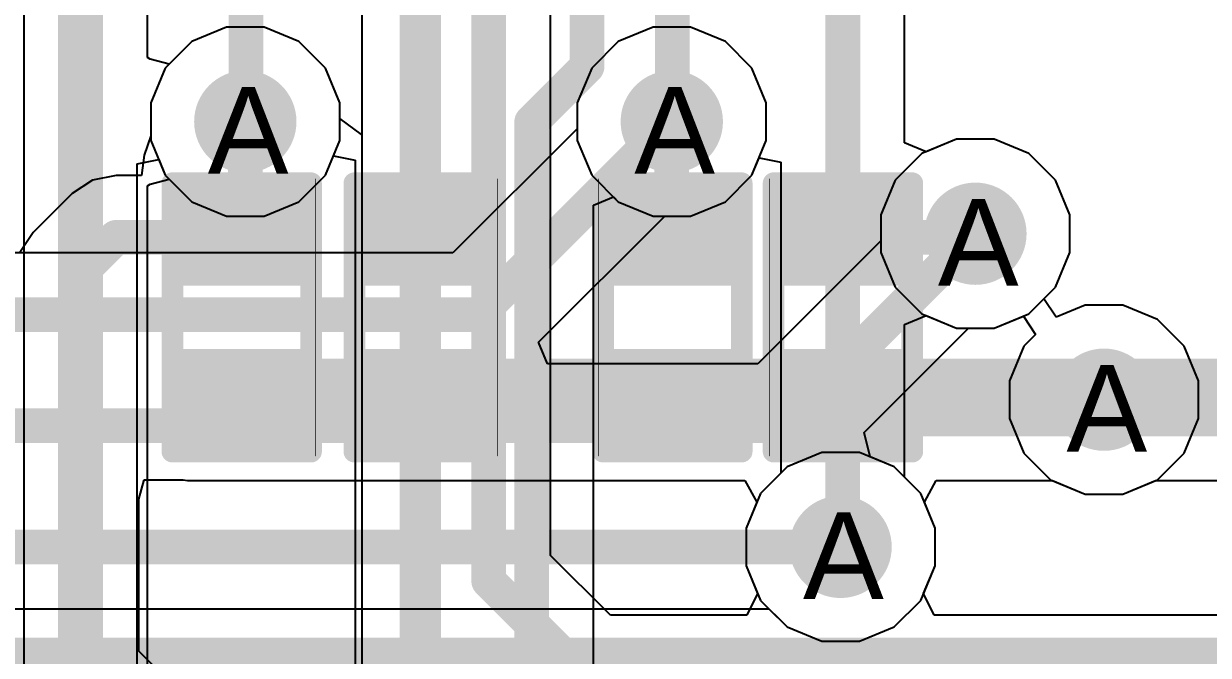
# Model space of a CAD drawing. Header units: inches. Extents: x 0 to 208, y 0 to 213.
# Drawn here: x 3.0997 to 3.3731, y 2.64 to 2.7858 of the extents above; entities that cross this region are included whole.
import ezdxf

# ---------------------------------------------------------------- set-up
doc = ezdxf.new("R2010")
doc.units = ezdxf.units.IN
doc.header["$MEASUREMENT"] = 0
for name, color, linetype in [('Bottom Layer', 5, 'Continuous'), ('Bottom Overlay', 54, 'Continuous'), ('Bottom Paste', 16, 'Continuous'), ('Bottom Solder', 6, 'Continuous'), ('Drill Drawing', 1, 'Continuous'), ('L2_GND1', 16, 'Continuous'), ('L3_SIG1', 76, 'Continuous'), ('L4_PWR', 90, 'Continuous'), ('L5_GND2', 156, 'Continuous'), ('L6_SIG2', 130, 'Continuous'), ('L7_GND3', 216, 'Continuous'), ('Top Layer', 1, 'Continuous'), ('Via Holes', 16, 'Continuous')]:
    doc.layers.add(name, color=color, linetype=linetype)
doc.styles.add('Arial', font='', dxfattribs={"height": 0.2})
doc.styles.get('Arial').set_extended_font_data('Arial')

# ---------------------------------------------------------------- blocks, each defined once
blk = doc.blocks.new('R___0402_B_108')
at = {"layer": 'Bottom Layer'}
for points in [[(-0.0095, 0.0125), (-0.0095, -0.0125), (-0.0275, -0.0125), (-0.0275, 0.0125)], [(0.0275, 0.0125), (0.0275, -0.0125), (0.0095, -0.0125), (0.0095, 0.0125)]]:
    blk.add_hatch(color=5, dxfattribs=at).paths.add_polyline_path(points)
at = {"layer": 'Bottom Paste'}
for points in [[(-0.0095, 0.0125), (-0.0095, -0.0125), (-0.0275, -0.0125), (-0.0275, 0.0125)], [(0.0275, 0.0125), (0.0275, -0.0125), (0.0095, -0.0125), (0.0095, 0.0125)]]:
    blk.add_hatch(color=16, dxfattribs=at).paths.add_polyline_path(points)
at = {"layer": 'Bottom Solder'}
for points in [[(-0.00733, 0.01467), (-0.00733, -0.01467), (-0.02967, -0.01467), (-0.02967, 0.01467)], [(0.02967, 0.01467), (0.02967, -0.01467), (0.00733, -0.01467), (0.00733, 0.01467)]]:
    blk.add_hatch(color=6, dxfattribs=at).paths.add_polyline_path(points)
at = {"layer": 'Bottom Overlay'}
for points in [[(0.031, 0.016, 0.005, 0.005, 0), (-0.031, 0.016, 0.005, 0.005, 0)], [(-0.031, -0.016, 0.005, 0.005, 0), (-0.031, 0.016, 0.005, 0.005, 0)], [(0.032, 0.017, 0.000127, 0.000127, 0), (-0.032, 0.017, 0.000127, 0.000127, 0)], [(0.031, -0.016, 0.005, 0.005, 0), (0.031, 0.016, 0.005, 0.005, 0)], [(0.031, -0.016, 0.005, 0.005, 0), (-0.031, -0.016, 0.005, 0.005, 0)]]:
    blk.add_lwpolyline(points, format="xyseb", dxfattribs=at)
for points in [[(-0.03225, 0.016, 0.0025, 0.0025, 1), (-0.02975, 0.016, 0.0025, 0.0025, 1)], [(-0.03225, 0.016, 0.0025, 0.0025, 1), (-0.02975, 0.016, 0.0025, 0.0025, 1)], [(-0.03203, 0.017, 0.0000635, 0.0000635, 1), (-0.03197, 0.017, 0.0000635, 0.0000635, 1)], [(0.02975, 0.016, 0.0025, 0.0025, 1), (0.03225, 0.016, 0.0025, 0.0025, 1)], [(0.02975, 0.016, 0.0025, 0.0025, 1), (0.03225, 0.016, 0.0025, 0.0025, 1)], [(0.03197, 0.017, 0.0000635, 0.0000635, 1), (0.03203, 0.017, 0.0000635, 0.0000635, 1)], [(-0.03225, -0.016, 0.0025, 0.0025, 1), (-0.02975, -0.016, 0.0025, 0.0025, 1)], [(-0.03225, -0.016, 0.0025, 0.0025, 1), (-0.02975, -0.016, 0.0025, 0.0025, 1)], [(0.02975, -0.016, 0.0025, 0.0025, 1), (0.03225, -0.016, 0.0025, 0.0025, 1)], [(0.02975, -0.016, 0.0025, 0.0025, 1), (0.03225, -0.016, 0.0025, 0.0025, 1)]]:
    blk.add_lwpolyline(points, format="xyseb", close=True, dxfattribs=at)
blk = doc.blocks.new('R___0402_B_109')
at = {"layer": 'Bottom Layer'}
for points in [[(-0.0095, 0.0125), (-0.0095, -0.0125), (-0.0275, -0.0125), (-0.0275, 0.0125)], [(0.0275, 0.0125), (0.0275, -0.0125), (0.0095, -0.0125), (0.0095, 0.0125)]]:
    blk.add_hatch(color=5, dxfattribs=at).paths.add_polyline_path(points)
at = {"layer": 'Bottom Paste'}
for points in [[(-0.0095, 0.0125), (-0.0095, -0.0125), (-0.0275, -0.0125), (-0.0275, 0.0125)], [(0.0275, 0.0125), (0.0275, -0.0125), (0.0095, -0.0125), (0.0095, 0.0125)]]:
    blk.add_hatch(color=16, dxfattribs=at).paths.add_polyline_path(points)
at = {"layer": 'Bottom Solder'}
for points in [[(-0.00734, 0.01467), (-0.00734, -0.01467), (-0.02967, -0.01467), (-0.02967, 0.01467)], [(0.02967, 0.01467), (0.02967, -0.01467), (0.00733, -0.01467), (0.00733, 0.01467)]]:
    blk.add_hatch(color=6, dxfattribs=at).paths.add_polyline_path(points)
at = {"layer": 'Bottom Overlay'}
for points in [[(0.031, 0.016, 0.005, 0.005, 0), (-0.031, 0.016, 0.005, 0.005, 0)], [(-0.031, -0.016, 0.005, 0.005, 0), (-0.031, 0.016, 0.005, 0.005, 0)], [(0.032, 0.017, 0.000127, 0.000127, 0), (-0.032, 0.017, 0.000127, 0.000127, 0)], [(0.031, -0.016, 0.005, 0.005, 0), (0.031, 0.016, 0.005, 0.005, 0)], [(0.031, -0.016, 0.005, 0.005, 0), (-0.031, -0.016, 0.005, 0.005, 0)]]:
    blk.add_lwpolyline(points, format="xyseb", dxfattribs=at)
for points in [[(-0.03225, 0.016, 0.0025, 0.0025, 1), (-0.02975, 0.016, 0.0025, 0.0025, 1)], [(-0.03225, 0.016, 0.0025, 0.0025, 1), (-0.02975, 0.016, 0.0025, 0.0025, 1)], [(-0.03203, 0.017, 0.0000635, 0.0000635, 1), (-0.03197, 0.017, 0.0000635, 0.0000635, 1)], [(0.02975, 0.016, 0.0025, 0.0025, 1), (0.03225, 0.016, 0.0025, 0.0025, 1)], [(0.02975, 0.016, 0.0025, 0.0025, 1), (0.03225, 0.016, 0.0025, 0.0025, 1)], [(0.03197, 0.017, 0.0000635, 0.0000635, 1), (0.03203, 0.017, 0.0000635, 0.0000635, 1)], [(-0.03225, -0.016, 0.0025, 0.0025, 1), (-0.02975, -0.016, 0.0025, 0.0025, 1)], [(-0.03225, -0.016, 0.0025, 0.0025, 1), (-0.02975, -0.016, 0.0025, 0.0025, 1)], [(0.02975, -0.016, 0.0025, 0.0025, 1), (0.03225, -0.016, 0.0025, 0.0025, 1)], [(0.02975, -0.016, 0.0025, 0.0025, 1), (0.03225, -0.016, 0.0025, 0.0025, 1)]]:
    blk.add_lwpolyline(points, format="xyseb", close=True, dxfattribs=at)
blk = doc.blocks.new('RES_0402_B_494')
at = {"layer": 'Bottom Layer'}
for points in [[(-0.0095, 0.0125), (-0.0095, -0.0125), (-0.0275, -0.0125), (-0.0275, 0.0125)], [(0.0275, 0.0125), (0.0275, -0.0125), (0.0095, -0.0125), (0.0095, 0.0125)]]:
    blk.add_hatch(color=5, dxfattribs=at).paths.add_polyline_path(points)
at = {"layer": 'Bottom Paste'}
for points in [[(-0.0095, 0.0125), (-0.0095, -0.0125), (-0.0275, -0.0125), (-0.0275, 0.0125)], [(0.0275, 0.0125), (0.0275, -0.0125), (0.0095, -0.0125), (0.0095, 0.0125)]]:
    blk.add_hatch(color=16, dxfattribs=at).paths.add_polyline_path(points)
at = {"layer": 'Bottom Solder'}
for points in [[(-0.00733, 0.01467), (-0.00733, -0.01467), (-0.02966, -0.01467), (-0.02966, 0.01467)], [(0.02967, 0.01467), (0.02967, -0.01467), (0.00734, -0.01467), (0.00734, 0.01467)]]:
    blk.add_hatch(color=6, dxfattribs=at).paths.add_polyline_path(points)
at = {"layer": 'Bottom Overlay'}
for points in [[(-0.031, 0.016, 0.005, 0.005, 0), (0.031, 0.016, 0.005, 0.005, 0)], [(-0.031, 0.016, 0.005, 0.005, 0), (-0.031, -0.016, 0.005, 0.005, 0)], [(-0.032, 0.017, 0.000127, 0.000127, 0), (0.032, 0.017, 0.000127, 0.000127, 0)], [(0.031, 0.016, 0.005, 0.005, 0), (0.031, -0.016, 0.005, 0.005, 0)], [(-0.031, -0.016, 0.005, 0.005, 0), (0.031, -0.016, 0.005, 0.005, 0)]]:
    blk.add_lwpolyline(points, format="xyseb", dxfattribs=at)
for points in [[(-0.03225, 0.016, 0.0025, 0.0025, 1), (-0.02975, 0.016, 0.0025, 0.0025, 1)], [(-0.03225, 0.016, 0.0025, 0.0025, 1), (-0.02975, 0.016, 0.0025, 0.0025, 1)], [(-0.03203, 0.017, 0.0000635, 0.0000635, 1), (-0.03197, 0.017, 0.0000635, 0.0000635, 1)], [(0.02975, 0.016, 0.0025, 0.0025, 1), (0.03225, 0.016, 0.0025, 0.0025, 1)], [(0.02975, 0.016, 0.0025, 0.0025, 1), (0.03225, 0.016, 0.0025, 0.0025, 1)], [(0.03197, 0.017, 0.0000635, 0.0000635, 1), (0.03203, 0.017, 0.0000635, 0.0000635, 1)], [(-0.03225, -0.016, 0.0025, 0.0025, 1), (-0.02975, -0.016, 0.0025, 0.0025, 1)], [(-0.03225, -0.016, 0.0025, 0.0025, 1), (-0.02975, -0.016, 0.0025, 0.0025, 1)], [(0.02975, -0.016, 0.0025, 0.0025, 1), (0.03225, -0.016, 0.0025, 0.0025, 1)], [(0.02975, -0.016, 0.0025, 0.0025, 1), (0.03225, -0.016, 0.0025, 0.0025, 1)]]:
    blk.add_lwpolyline(points, format="xyseb", close=True, dxfattribs=at)
blk = doc.blocks.new('RES_0402_B_495')
at = {"layer": 'Bottom Layer'}
for points in [[(-0.0095, 0.0125), (-0.0095, -0.0125), (-0.0275, -0.0125), (-0.0275, 0.0125)], [(0.0275, 0.0125), (0.0275, -0.0125), (0.0095, -0.0125), (0.0095, 0.0125)]]:
    blk.add_hatch(color=5, dxfattribs=at).paths.add_polyline_path(points)
at = {"layer": 'Bottom Paste'}
for points in [[(-0.0095, 0.0125), (-0.0095, -0.0125), (-0.0275, -0.0125), (-0.0275, 0.0125)], [(0.0275, 0.0125), (0.0275, -0.0125), (0.0095, -0.0125), (0.0095, 0.0125)]]:
    blk.add_hatch(color=16, dxfattribs=at).paths.add_polyline_path(points)
at = {"layer": 'Bottom Solder'}
for points in [[(-0.00733, 0.01467), (-0.00733, -0.01467), (-0.02967, -0.01467), (-0.02967, 0.01467)], [(0.02967, 0.01467), (0.02967, -0.01467), (0.00733, -0.01467), (0.00733, 0.01467)]]:
    blk.add_hatch(color=6, dxfattribs=at).paths.add_polyline_path(points)
at = {"layer": 'Bottom Overlay'}
for points in [[(-0.031, 0.016, 0.005, 0.005, 0), (0.031, 0.016, 0.005, 0.005, 0)], [(-0.031, 0.016, 0.005, 0.005, 0), (-0.031, -0.016, 0.005, 0.005, 0)], [(-0.032, 0.017, 0.000127, 0.000127, 0), (0.032, 0.017, 0.000127, 0.000127, 0)], [(0.031, 0.016, 0.005, 0.005, 0), (0.031, -0.016, 0.005, 0.005, 0)], [(-0.031, -0.016, 0.005, 0.005, 0), (0.031, -0.016, 0.005, 0.005, 0)]]:
    blk.add_lwpolyline(points, format="xyseb", dxfattribs=at)
for points in [[(-0.03225, 0.016, 0.0025, 0.0025, 1), (-0.02975, 0.016, 0.0025, 0.0025, 1)], [(-0.03225, 0.016, 0.0025, 0.0025, 1), (-0.02975, 0.016, 0.0025, 0.0025, 1)], [(-0.03203, 0.017, 0.0000635, 0.0000635, 1), (-0.03197, 0.017, 0.0000635, 0.0000635, 1)], [(0.02975, 0.016, 0.0025, 0.0025, 1), (0.03225, 0.016, 0.0025, 0.0025, 1)], [(0.02975, 0.016, 0.0025, 0.0025, 1), (0.03225, 0.016, 0.0025, 0.0025, 1)], [(0.03197, 0.017, 0.0000635, 0.0000635, 1), (0.03203, 0.017, 0.0000635, 0.0000635, 1)], [(-0.03225, -0.016, 0.0025, 0.0025, 1), (-0.02975, -0.016, 0.0025, 0.0025, 1)], [(-0.03225, -0.016, 0.0025, 0.0025, 1), (-0.02975, -0.016, 0.0025, 0.0025, 1)], [(0.02975, -0.016, 0.0025, 0.0025, 1), (0.03225, -0.016, 0.0025, 0.0025, 1)], [(0.02975, -0.016, 0.0025, 0.0025, 1), (0.03225, -0.016, 0.0025, 0.0025, 1)]]:
    blk.add_lwpolyline(points, format="xyseb", close=True, dxfattribs=at)

msp = doc.modelspace()

# ---------------------------------------------------------------- hatches: boundary and pattern name
at = {"layer": 'Bottom Layer'}
h = msp.add_hatch(color=5, dxfattribs=at)
edge = h.paths.add_edge_path()
edge.add_arc((3.15083, 2.76322), 0.01181, 0, 360)
h = msp.add_hatch(color=5, dxfattribs=at)
edge = h.paths.add_edge_path()
edge.add_arc((3.24926, 2.76322), 0.01181, 0, 360)
h = msp.add_hatch(color=5, dxfattribs=at)
edge = h.paths.add_edge_path()
edge.add_arc((3.31933, 2.73733), 0.01181, 0, 360)
h = msp.add_hatch(color=5, dxfattribs=at)
edge = h.paths.add_edge_path()
edge.add_arc((3.349, 2.699), 0.01181, 0, 360)
msp.add_hatch(color=5, dxfattribs=at).paths.add_polyline_path([(3.1375, 2.6905), (3.7535, 2.6905), (3.7535, 2.7085), (3.1375, 2.7085)])
h = msp.add_hatch(color=5, dxfattribs=at)
edge = h.paths.add_edge_path()
edge.add_arc((3.28821, 2.665), 0.01181, 0, 360)
at = {"layer": 'L2_GND1'}
h = msp.add_hatch(color=16, dxfattribs=at)
edge = h.paths.add_edge_path()
edge.add_arc((3.15083, 2.76322), 0.01181, 0, 360)
h = msp.add_hatch(color=16, dxfattribs=at)
edge = h.paths.add_edge_path()
edge.add_arc((3.24926, 2.76322), 0.01181, 0, 360)
h = msp.add_hatch(color=16, dxfattribs=at)
edge = h.paths.add_edge_path()
edge.add_arc((3.31933, 2.73733), 0.01181, 0, 360)
h = msp.add_hatch(color=16, dxfattribs=at)
edge = h.paths.add_edge_path()
edge.add_arc((3.349, 2.699), 0.01181, 0, 360)
h = msp.add_hatch(color=16, dxfattribs=at)
edge = h.paths.add_edge_path()
edge.add_arc((3.28821, 2.665), 0.01181, 0, 360)
at = {"layer": 'L3_SIG1'}
h = msp.add_hatch(color=76, dxfattribs=at)
edge = h.paths.add_edge_path()
edge.add_arc((3.15083, 2.76322), 0.01181, 0, 360)
h = msp.add_hatch(color=76, dxfattribs=at)
edge = h.paths.add_edge_path()
edge.add_arc((3.24926, 2.76322), 0.01181, 0, 360)
h = msp.add_hatch(color=76, dxfattribs=at)
edge = h.paths.add_edge_path()
edge.add_arc((3.31933, 2.73733), 0.01181, 0, 360)
h = msp.add_hatch(color=76, dxfattribs=at)
edge = h.paths.add_edge_path()
edge.add_arc((3.349, 2.699), 0.01181, 0, 360)
h = msp.add_hatch(color=76, dxfattribs=at)
edge = h.paths.add_edge_path()
edge.add_arc((3.28821, 2.665), 0.01181, 0, 360)
at = {"layer": 'L4_PWR'}
h = msp.add_hatch(color=90, dxfattribs=at)
edge = h.paths.add_edge_path()
edge.add_arc((3.15083, 2.76322), 0.01181, 0, 360)
h = msp.add_hatch(color=90, dxfattribs=at)
edge = h.paths.add_edge_path()
edge.add_arc((3.24926, 2.76322), 0.01181, 0, 360)
h = msp.add_hatch(color=90, dxfattribs=at)
edge = h.paths.add_edge_path()
edge.add_arc((3.31933, 2.73733), 0.01181, 0, 360)
h = msp.add_hatch(color=90, dxfattribs=at)
edge = h.paths.add_edge_path()
edge.add_arc((3.349, 2.699), 0.01181, 0, 360)
h = msp.add_hatch(color=90, dxfattribs=at)
edge = h.paths.add_edge_path()
edge.add_arc((3.28821, 2.665), 0.01181, 0, 360)
at = {"layer": 'L5_GND2'}
h = msp.add_hatch(color=156, dxfattribs=at)
edge = h.paths.add_edge_path()
edge.add_arc((3.15083, 2.76322), 0.01181, 0, 360)
h = msp.add_hatch(color=156, dxfattribs=at)
edge = h.paths.add_edge_path()
edge.add_arc((3.24926, 2.76322), 0.01181, 0, 360)
h = msp.add_hatch(color=156, dxfattribs=at)
edge = h.paths.add_edge_path()
edge.add_arc((3.31933, 2.73733), 0.01181, 0, 360)
h = msp.add_hatch(color=156, dxfattribs=at)
edge = h.paths.add_edge_path()
edge.add_arc((3.349, 2.699), 0.01181, 0, 360)
h = msp.add_hatch(color=156, dxfattribs=at)
edge = h.paths.add_edge_path()
edge.add_arc((3.28821, 2.665), 0.01181, 0, 360)
at = {"layer": 'L6_SIG2'}
h = msp.add_hatch(color=130, dxfattribs=at)
edge = h.paths.add_edge_path()
edge.add_arc((3.15083, 2.76322), 0.01181, 0, 360)
h = msp.add_hatch(color=130, dxfattribs=at)
edge = h.paths.add_edge_path()
edge.add_arc((3.24926, 2.76322), 0.01181, 0, 360)
h = msp.add_hatch(color=130, dxfattribs=at)
edge = h.paths.add_edge_path()
edge.add_arc((3.31933, 2.73733), 0.01181, 0, 360)
h = msp.add_hatch(color=130, dxfattribs=at)
edge = h.paths.add_edge_path()
edge.add_arc((3.349, 2.699), 0.01181, 0, 360)
h = msp.add_hatch(color=130, dxfattribs=at)
edge = h.paths.add_edge_path()
edge.add_arc((3.28821, 2.665), 0.01181, 0, 360)
at = {"layer": 'L7_GND3'}
h = msp.add_hatch(color=216, dxfattribs=at)
edge = h.paths.add_edge_path()
edge.add_arc((3.15083, 2.76322), 0.01181, 0, 360)
h = msp.add_hatch(color=216, dxfattribs=at)
edge = h.paths.add_edge_path()
edge.add_arc((3.24926, 2.76322), 0.01181, 0, 360)
h = msp.add_hatch(color=216, dxfattribs=at)
edge = h.paths.add_edge_path()
edge.add_arc((3.31933, 2.73733), 0.01181, 0, 360)
h = msp.add_hatch(color=216, dxfattribs=at)
edge = h.paths.add_edge_path()
edge.add_arc((3.349, 2.699), 0.01181, 0, 360)
h = msp.add_hatch(color=216, dxfattribs=at)
edge = h.paths.add_edge_path()
edge.add_arc((3.28821, 2.665), 0.01181, 0, 360)
at = {"layer": 'Top Layer'}
h = msp.add_hatch(color=1, dxfattribs=at)
edge = h.paths.add_edge_path()
edge.add_arc((3.15083, 2.76322), 0.01181, 0, 360)
h = msp.add_hatch(color=1, dxfattribs=at)
edge = h.paths.add_edge_path()
edge.add_arc((3.24926, 2.76322), 0.01181, 0, 360)
h = msp.add_hatch(color=1, dxfattribs=at)
edge = h.paths.add_edge_path()
edge.add_arc((3.31933, 2.73733), 0.01181, 0, 360)
h = msp.add_hatch(color=1, dxfattribs=at)
edge = h.paths.add_edge_path()
edge.add_arc((3.349, 2.699), 0.01181, 0, 360)
h = msp.add_hatch(color=1, dxfattribs=at)
edge = h.paths.add_edge_path()
edge.add_arc((3.28821, 2.665), 0.01181, 0, 360)
at = {"layer": 'Via Holes'}
h = msp.add_hatch(color=7, dxfattribs=at)
edge = h.paths.add_edge_path()
edge.add_arc((3.15083, 2.76322), 0.00591, 0, 360)
h = msp.add_hatch(color=7, dxfattribs=at)
edge = h.paths.add_edge_path()
edge.add_arc((3.24926, 2.76322), 0.00591, 0, 360)
h = msp.add_hatch(color=7, dxfattribs=at)
edge = h.paths.add_edge_path()
edge.add_arc((3.31933, 2.73733), 0.00591, 0, 360)
h = msp.add_hatch(color=7, dxfattribs=at)
edge = h.paths.add_edge_path()
edge.add_arc((3.349, 2.699), 0.00591, 0, 360)
h = msp.add_hatch(color=7, dxfattribs=at)
edge = h.paths.add_edge_path()
edge.add_arc((3.28821, 2.665), 0.00591, 0, 360)

# ---------------------------------------------------------------- linework, layer by layer
at = {"layer": 'Bottom Layer'}
for p, q in [((3.17773, 2.86861), (3.17773, 2.76028)), ((3.1465, 2.78503), (3.13848, 2.78171)), ((3.15517, 2.78503), (3.1465, 2.78503)), ((3.16319, 2.78171), (3.15517, 2.78503)), ((3.13848, 2.78171), (3.13234, 2.77557)), ((3.16932, 2.77557), (3.16319, 2.78171)), ((3.13234, 2.77557), (3.12902, 2.76756)), ((3.17264, 2.76756), (3.16932, 2.77557)), ((3.12902, 2.76756), (3.12902, 2.75992)), ((3.17264, 2.76396), (3.17264, 2.76756)), ((3.17764, 2.76025), (3.17264, 2.76396)), ((3.12902, 2.75992), (3.1275, 2.7555)), ((3.17773, 2.76028), (3.17764, 2.76025)), ((3.1275, 2.7555), (3.12684, 2.75077)), ((3.1275, 2.7555), (3.1275, 2.7555)), ((3.121, 2.75077), (3.11553, 2.74969)), ((3.12684, 2.75077), (3.121, 2.75077)), ((3.121, 2.75077), (3.121, 2.75077)), ((3.11553, 2.74969), (3.1109, 2.74659)), ((3.1109, 2.74659), (3.10191, 2.7376)), ((3.1109, 2.74659), (3.1109, 2.74659)), ((3.10191, 2.7376), (3.09881, 2.73297)), ((3.12627, 2.67601), (3.1275, 2.6805)), ((3.1275, 2.6805), (3.13651, 2.6805)), ((3.13651, 2.6805), (3.1375, 2.6803)), ((3.1375, 2.6803), (3.26614, 2.6803)), ((3.26614, 2.6803), (3.26887, 2.6753)), ((3.30755, 2.6753), (3.31029, 2.6803)), ((3.31029, 2.6803), (3.33714, 2.6803)), ((3.33714, 2.6803), (3.34466, 2.67719)), ((3.35334, 2.67719), (3.36086, 2.6803)), ((3.36086, 2.6803), (3.70114, 2.6803)), ((3.34466, 2.67719), (3.35334, 2.67719)), ((3.12627, 2.64091), (3.12627, 2.67601)), ((3.26887, 2.6753), (3.2664, 2.66934)), ((3.31002, 2.66934), (3.30755, 2.6753)), ((3.2664, 2.66934), (3.2664, 2.66066)), ((3.31002, 2.66066), (3.31002, 2.66934)), ((3.2664, 2.66066), (3.26972, 2.65265)), ((3.3067, 2.65265), (3.31002, 2.66066)), ((3.26972, 2.65265), (3.27586, 2.64651)), ((3.30057, 2.64651), (3.3067, 2.65265)), ((3.27586, 2.64651), (3.28387, 2.64319)), ((3.29255, 2.64319), (3.30057, 2.64651)), ((3.28387, 2.64319), (3.29255, 2.64319)), ((3.14291, 2.62427), (3.12627, 2.64091))]:
    msp.add_line(p, q, dxfattribs=at)
for points in [[(3.192, 2.7365, 0.008, 0.008, 0), (3.192, 2.87452, 0.008, 0.008, 0)], [(3.28876, 2.7365, 0.008, 0.008, 0), (3.28876, 2.84919, 0.008, 0.008, 0)], [(3.15083, 2.73733, 0.008, 0.008, 0), (3.15083, 2.76322, 0.008, 0.008, 0)], [(3.24926, 2.73662, 0.008, 0.008, 0), (3.24926, 2.76322, 0.008, 0.008, 0)], [(3.112, 2.7275, 0.008, 0.008, 0), (3.121, 2.7365, 0.008, 0.008, 0)], [(3.121, 2.7365, 0.008, 0.008, 0), (3.15, 2.7365, 0.008, 0.008, 0)], [(3.15, 2.7365, 0.008, 0.008, 0), (3.15083, 2.73733, 0.008, 0.008, 0)], [(3.24926, 2.73662, 0.008, 0.008, 0), (3.24939, 2.7365, 0.008, 0.008, 0)], [(3.28876, 2.7365, 0.008, 0.008, 0), (3.3185, 2.7365, 0.008, 0.008, 0)], [(3.3185, 2.7365, 0.008, 0.008, 0), (3.31933, 2.73733, 0.008, 0.008, 0)], [(3.112, 2.635, 0.008, 0.008, 0), (3.112, 2.7275, 0.008, 0.008, 0)]]:
    msp.add_lwpolyline(points, format="xyseb", dxfattribs=at)
for points in [[(3.14883, 2.76322, 0.004, 0.004, 1), (3.15283, 2.76322, 0.004, 0.004, 1)], [(3.24726, 2.76322, 0.004, 0.004, 1), (3.25126, 2.76322, 0.004, 0.004, 1)], [(3.119, 2.7365, 0.004, 0.004, 1), (3.123, 2.7365, 0.004, 0.004, 1)], [(3.119, 2.7365, 0.004, 0.004, 1), (3.123, 2.7365, 0.004, 0.004, 1)], [(3.148, 2.7365, 0.004, 0.004, 1), (3.152, 2.7365, 0.004, 0.004, 1)], [(3.148, 2.7365, 0.004, 0.004, 1), (3.152, 2.7365, 0.004, 0.004, 1)], [(3.14883, 2.73733, 0.004, 0.004, 1), (3.15283, 2.73733, 0.004, 0.004, 1)], [(3.14883, 2.73733, 0.004, 0.004, 1), (3.15283, 2.73733, 0.004, 0.004, 1)], [(3.19, 2.7365, 0.004, 0.004, 1), (3.194, 2.7365, 0.004, 0.004, 1)], [(3.24726, 2.73662, 0.004, 0.004, 1), (3.25126, 2.73662, 0.004, 0.004, 1)], [(3.24726, 2.73662, 0.004, 0.004, 1), (3.25126, 2.73662, 0.004, 0.004, 1)], [(3.24739, 2.7365, 0.004, 0.004, 1), (3.25139, 2.7365, 0.004, 0.004, 1)], [(3.28676, 2.7365, 0.004, 0.004, 1), (3.29076, 2.7365, 0.004, 0.004, 1)], [(3.28676, 2.7365, 0.004, 0.004, 1), (3.29076, 2.7365, 0.004, 0.004, 1)], [(3.3165, 2.7365, 0.004, 0.004, 1), (3.3205, 2.7365, 0.004, 0.004, 1)], [(3.3165, 2.7365, 0.004, 0.004, 1), (3.3205, 2.7365, 0.004, 0.004, 1)], [(3.31733, 2.73733, 0.004, 0.004, 1), (3.32133, 2.73733, 0.004, 0.004, 1)], [(3.11, 2.7275, 0.004, 0.004, 1), (3.114, 2.7275, 0.004, 0.004, 1)], [(3.11, 2.7275, 0.004, 0.004, 1), (3.114, 2.7275, 0.004, 0.004, 1)]]:
    msp.add_lwpolyline(points, format="xyseb", close=True, dxfattribs=at)
at = {"layer": 'L2_GND1'}
for p, q in [((3.1465, 2.78503), (3.13848, 2.78171)), ((3.15517, 2.78503), (3.1465, 2.78503)), ((3.16319, 2.78171), (3.15517, 2.78503)), ((3.24493, 2.78503), (3.23691, 2.78171)), ((3.2536, 2.78503), (3.24493, 2.78503)), ((3.26162, 2.78171), (3.2536, 2.78503)), ((3.13848, 2.78171), (3.13234, 2.77557)), ((3.16932, 2.77557), (3.16319, 2.78171)), ((3.23691, 2.78171), (3.23077, 2.77557)), ((3.26775, 2.77557), (3.26162, 2.78171)), ((3.13234, 2.77557), (3.12902, 2.76756)), ((3.17264, 2.76756), (3.16932, 2.77557)), ((3.23077, 2.77557), (3.22745, 2.76756)), ((3.27107, 2.76756), (3.26775, 2.77557)), ((3.12902, 2.76756), (3.12902, 2.75888)), ((3.17264, 2.75888), (3.17264, 2.76756)), ((3.22745, 2.76756), (3.22745, 2.75888)), ((3.27107, 2.75888), (3.27107, 2.76756)), ((3.12902, 2.75888), (3.13234, 2.75086)), ((3.16932, 2.75086), (3.17264, 2.75888)), ((3.22745, 2.75888), (3.23077, 2.75086)), ((3.26775, 2.75086), (3.27107, 2.75888)), ((3.315, 2.75915), (3.30698, 2.75582)), ((3.32367, 2.75915), (3.315, 2.75915)), ((3.33169, 2.75582), (3.32367, 2.75915)), ((3.30698, 2.75582), (3.30084, 2.74969)), ((3.33782, 2.74969), (3.33169, 2.75582)), ((3.13234, 2.75086), (3.13848, 2.74473)), ((3.16319, 2.74473), (3.16932, 2.75086)), ((3.23077, 2.75086), (3.23691, 2.74473)), ((3.26162, 2.74473), (3.26775, 2.75086)), ((3.30084, 2.74969), (3.29752, 2.74167)), ((3.34115, 2.74167), (3.33782, 2.74969)), ((3.13848, 2.74473), (3.1465, 2.74141)), ((3.15517, 2.74141), (3.16319, 2.74473)), ((3.23691, 2.74473), (3.24493, 2.74141)), ((3.2536, 2.74141), (3.26162, 2.74473)), ((3.1465, 2.74141), (3.15517, 2.74141)), ((3.24493, 2.74141), (3.2536, 2.74141)), ((3.29752, 2.74167), (3.29752, 2.733)), ((3.34115, 2.733), (3.34115, 2.74167)), ((3.29752, 2.733), (3.30084, 2.72498)), ((3.33782, 2.72498), (3.34115, 2.733)), ((3.30084, 2.72498), (3.30698, 2.71884)), ((3.33511, 2.72227), (3.33782, 2.72498)), ((3.33795, 2.71803), (3.33511, 2.72227)), ((3.34466, 2.72081), (3.33795, 2.71803)), ((3.35334, 2.72081), (3.34466, 2.72081)), ((3.36135, 2.71749), (3.35334, 2.72081)), ((3.30698, 2.71884), (3.315, 2.71552)), ((3.32367, 2.71552), (3.33039, 2.7183)), ((3.33039, 2.7183), (3.33322, 2.71407)), ((3.315, 2.71552), (3.32367, 2.71552)), ((3.36749, 2.71135), (3.36135, 2.71749)), ((3.33322, 2.71407), (3.33051, 2.71135)), ((3.33051, 2.71135), (3.32719, 2.70334)), ((3.37081, 2.70334), (3.36749, 2.71135)), ((3.32719, 2.70334), (3.32719, 2.69466)), ((3.37081, 2.69466), (3.37081, 2.70334)), ((3.32719, 2.69466), (3.33051, 2.68665)), ((3.36749, 2.68665), (3.37081, 2.69466)), ((3.28387, 2.68681), (3.27586, 2.68349)), ((3.29255, 2.68681), (3.28387, 2.68681)), ((3.30057, 2.68349), (3.29255, 2.68681)), ((3.33051, 2.68665), (3.33665, 2.68051)), ((3.36135, 2.68051), (3.36749, 2.68665)), ((3.27586, 2.68349), (3.26972, 2.67735)), ((3.3067, 2.67735), (3.30057, 2.68349)), ((3.33665, 2.68051), (3.34466, 2.67719)), ((3.35334, 2.67719), (3.36135, 2.68051)), ((3.26972, 2.67735), (3.2664, 2.66934)), ((3.31002, 2.66934), (3.3067, 2.67735)), ((3.34466, 2.67719), (3.35334, 2.67719)), ((3.2664, 2.66934), (3.2664, 2.66066)), ((3.31002, 2.66066), (3.31002, 2.66934)), ((3.2664, 2.66066), (3.26972, 2.65265)), ((3.3067, 2.65265), (3.31002, 2.66066)), ((3.26972, 2.65265), (3.27586, 2.64651)), ((3.30057, 2.64651), (3.3067, 2.65265)), ((3.27586, 2.64651), (3.28387, 2.64319)), ((3.29255, 2.64319), (3.30057, 2.64651)), ((3.28387, 2.64319), (3.29255, 2.64319))]:
    msp.add_line(p, q, dxfattribs=at)
at = {"layer": 'L3_SIG1'}
for p, q in [((3.1465, 2.78503), (3.13848, 2.78171)), ((3.15517, 2.78503), (3.1465, 2.78503)), ((3.16319, 2.78171), (3.15517, 2.78503)), ((3.24493, 2.78503), (3.23691, 2.78171)), ((3.2536, 2.78503), (3.24493, 2.78503)), ((3.26162, 2.78171), (3.2536, 2.78503)), ((3.13848, 2.78171), (3.13234, 2.77557)), ((3.16932, 2.77557), (3.16319, 2.78171)), ((3.23691, 2.78171), (3.23077, 2.77557)), ((3.26775, 2.77557), (3.26162, 2.78171)), ((3.13234, 2.77557), (3.12902, 2.76756)), ((3.17264, 2.76756), (3.16932, 2.77557)), ((3.23077, 2.77557), (3.22745, 2.76756)), ((3.27107, 2.76756), (3.26775, 2.77557)), ((3.12902, 2.76756), (3.12902, 2.75888)), ((3.17264, 2.75888), (3.17264, 2.76756)), ((3.22745, 2.76756), (3.22745, 2.76159)), ((3.27107, 2.75888), (3.27107, 2.76756)), ((3.22745, 2.76159), (3.19874, 2.73288)), ((3.12902, 2.75888), (3.13234, 2.75086)), ((3.16932, 2.75086), (3.17264, 2.75888)), ((3.26775, 2.75086), (3.27107, 2.75888)), ((3.315, 2.75915), (3.30698, 2.75582)), ((3.32367, 2.75915), (3.315, 2.75915)), ((3.33169, 2.75582), (3.32367, 2.75915)), ((3.30698, 2.75582), (3.30084, 2.74969)), ((3.33782, 2.74969), (3.33169, 2.75582)), ((3.13234, 2.75086), (3.13848, 2.74473)), ((3.16319, 2.74473), (3.16932, 2.75086)), ((3.26162, 2.74473), (3.26775, 2.75086)), ((3.30084, 2.74969), (3.29752, 2.74167)), ((3.34115, 2.74167), (3.33782, 2.74969)), ((3.13848, 2.74473), (3.1465, 2.74141)), ((3.15517, 2.74141), (3.16319, 2.74473)), ((3.2536, 2.74141), (3.26162, 2.74473)), ((3.1465, 2.74141), (3.15517, 2.74141)), ((3.21851, 2.71227), (3.24764, 2.74141)), ((3.24764, 2.74141), (3.2536, 2.74141)), ((3.29752, 2.74167), (3.29752, 2.73571)), ((3.34115, 2.733), (3.34115, 2.74167)), ((3.29752, 2.73571), (3.26909, 2.70727)), ((3.19874, 2.73288), (2.82952, 2.73288)), ((3.33782, 2.72498), (3.34115, 2.733)), ((3.33511, 2.72227), (3.33782, 2.72498)), ((3.33795, 2.71803), (3.33511, 2.72227)), ((3.34466, 2.72081), (3.33795, 2.71803)), ((3.35334, 2.72081), (3.34466, 2.72081)), ((3.36135, 2.71749), (3.35334, 2.72081)), ((3.32367, 2.71552), (3.33039, 2.7183)), ((3.33039, 2.7183), (3.33322, 2.71407)), ((3.29362, 2.69143), (3.31771, 2.71552)), ((3.31771, 2.71552), (3.32367, 2.71552)), ((3.36749, 2.71135), (3.36135, 2.71749)), ((3.22058, 2.70727), (3.21851, 2.71227)), ((3.33322, 2.71407), (3.33051, 2.71135)), ((3.33051, 2.71135), (3.32719, 2.70334)), ((3.37081, 2.70334), (3.36749, 2.71135)), ((3.26909, 2.70727), (3.22058, 2.70727)), ((3.32719, 2.70334), (3.32719, 2.69466)), ((3.37081, 2.69466), (3.37081, 2.70334)), ((3.32719, 2.69466), (3.33051, 2.68665)), ((3.36749, 2.68665), (3.37081, 2.69466)), ((3.29504, 2.68578), (3.29362, 2.69143)), ((3.30057, 2.68349), (3.29504, 2.68578)), ((3.33051, 2.68665), (3.33665, 2.68051)), ((3.36135, 2.68051), (3.36749, 2.68665)), ((3.3067, 2.67735), (3.30057, 2.68349)), ((3.33665, 2.68051), (3.34466, 2.67719)), ((3.35334, 2.67719), (3.36135, 2.68051)), ((3.31002, 2.66934), (3.3067, 2.67735)), ((3.34466, 2.67719), (3.35334, 2.67719)), ((3.31002, 2.66066), (3.31002, 2.66934)), ((3.3067, 2.65265), (3.31002, 2.66066)), ((3.30057, 2.64651), (3.3067, 2.65265)), ((3.05467, 2.65073), (3.27164, 2.65073)), ((3.27164, 2.65073), (3.27586, 2.64651)), ((3.27586, 2.64651), (3.28387, 2.64319)), ((3.29255, 2.64319), (3.30057, 2.64651)), ((3.28387, 2.64319), (3.29255, 2.64319))]:
    msp.add_line(p, q, dxfattribs=at)
for points in [[(3.20465, 2.71861, 0.008, 0.008, 0), (3.24926, 2.76322, 0.008, 0.008, 0)], [(3.275, 2.693, 0.008, 0.008, 0), (3.31933, 2.73733, 0.008, 0.008, 0)], [(2.82361, 2.71861, 0.008, 0.008, 0), (3.20465, 2.71861, 0.008, 0.008, 0)], [(2.827, 2.693, 0.008, 0.008, 0), (3.275, 2.693, 0.008, 0.008, 0)], [(2.83379, 2.665, 0.008, 0.008, 0), (3.28821, 2.665, 0.008, 0.008, 0)]]:
    msp.add_lwpolyline(points, format="xyseb", dxfattribs=at)
for points in [[(3.24726, 2.76322, 0.004, 0.004, 1), (3.25126, 2.76322, 0.004, 0.004, 1)], [(3.31733, 2.73733, 0.004, 0.004, 1), (3.32133, 2.73733, 0.004, 0.004, 1)], [(3.20265, 2.71861, 0.004, 0.004, 1), (3.20665, 2.71861, 0.004, 0.004, 1)], [(3.20265, 2.71861, 0.004, 0.004, 1), (3.20665, 2.71861, 0.004, 0.004, 1)], [(3.273, 2.693, 0.004, 0.004, 1), (3.277, 2.693, 0.004, 0.004, 1)], [(3.273, 2.693, 0.004, 0.004, 1), (3.277, 2.693, 0.004, 0.004, 1)], [(3.28621, 2.665, 0.004, 0.004, 1), (3.29021, 2.665, 0.004, 0.004, 1)]]:
    msp.add_lwpolyline(points, format="xyseb", close=True, dxfattribs=at)
at = {"layer": 'L4_PWR'}
for p, q in [((3.1465, 2.78503), (3.13848, 2.78171)), ((3.15517, 2.78503), (3.1465, 2.78503)), ((3.16319, 2.78171), (3.15517, 2.78503)), ((3.24493, 2.78503), (3.23691, 2.78171)), ((3.2536, 2.78503), (3.24493, 2.78503)), ((3.26162, 2.78171), (3.2536, 2.78503)), ((3.13848, 2.78171), (3.13234, 2.77557)), ((3.16932, 2.77557), (3.16319, 2.78171)), ((3.23691, 2.78171), (3.23077, 2.77557)), ((3.26775, 2.77557), (3.26162, 2.78171)), ((3.13234, 2.77557), (3.12902, 2.76756)), ((3.17264, 2.76756), (3.16932, 2.77557)), ((3.23077, 2.77557), (3.22745, 2.76756)), ((3.27107, 2.76756), (3.26775, 2.77557)), ((3.12902, 2.76756), (3.12902, 2.75888)), ((3.17264, 2.75888), (3.17264, 2.76756)), ((3.22745, 2.76756), (3.22745, 2.75888)), ((3.27107, 2.75888), (3.27107, 2.76756)), ((3.12902, 2.75888), (3.13234, 2.75086)), ((3.16932, 2.75086), (3.17264, 2.75888)), ((3.22745, 2.75888), (3.23077, 2.75086)), ((3.26775, 2.75086), (3.27107, 2.75888)), ((3.315, 2.75915), (3.30698, 2.75582)), ((3.32367, 2.75915), (3.315, 2.75915)), ((3.33169, 2.75582), (3.32367, 2.75915)), ((3.30698, 2.75582), (3.30084, 2.74969)), ((3.33782, 2.74969), (3.33169, 2.75582)), ((3.13234, 2.75086), (3.13848, 2.74473)), ((3.16319, 2.74473), (3.16932, 2.75086)), ((3.23077, 2.75086), (3.23691, 2.74473)), ((3.26162, 2.74473), (3.26775, 2.75086)), ((3.30084, 2.74969), (3.29752, 2.74167)), ((3.34115, 2.74167), (3.33782, 2.74969)), ((3.13848, 2.74473), (3.1465, 2.74141)), ((3.15517, 2.74141), (3.16319, 2.74473)), ((3.23691, 2.74473), (3.24493, 2.74141)), ((3.2536, 2.74141), (3.26162, 2.74473)), ((3.1465, 2.74141), (3.15517, 2.74141)), ((3.24493, 2.74141), (3.2536, 2.74141)), ((3.29752, 2.74167), (3.29752, 2.733)), ((3.34115, 2.733), (3.34115, 2.74167)), ((3.29752, 2.733), (3.30084, 2.72498)), ((3.33782, 2.72498), (3.34115, 2.733)), ((3.30084, 2.72498), (3.30698, 2.71884)), ((3.33169, 2.71884), (3.33782, 2.72498)), ((3.30698, 2.71884), (3.315, 2.71552)), ((3.32367, 2.71552), (3.33169, 2.71884)), ((3.315, 2.71552), (3.32367, 2.71552)), ((3.28387, 2.68681), (3.27586, 2.68349)), ((3.29255, 2.68681), (3.28387, 2.68681)), ((3.30057, 2.68349), (3.29255, 2.68681)), ((3.27586, 2.68349), (3.26972, 2.67735)), ((3.3067, 2.67735), (3.30057, 2.68349)), ((3.26972, 2.67735), (3.2664, 2.66934)), ((3.31002, 2.66934), (3.3067, 2.67735)), ((3.2664, 2.66934), (3.2664, 2.66066)), ((3.31002, 2.66066), (3.31002, 2.66934)), ((3.2664, 2.66066), (3.26972, 2.65265)), ((3.3067, 2.65265), (3.31002, 2.66066)), ((3.26972, 2.65265), (3.27586, 2.64651)), ((3.30057, 2.64651), (3.3067, 2.65265)), ((3.27586, 2.64651), (3.28387, 2.64319)), ((3.29255, 2.64319), (3.30057, 2.64651)), ((3.28387, 2.64319), (3.29255, 2.64319))]:
    msp.add_line(p, q, dxfattribs=at)
at = {"layer": 'L5_GND2'}
for p, q in [((3.12827, 2.77804), (3.12827, 3.13309)), ((3.09973, 3.05264), (3.09973, 2.619)), ((3.22127, 2.66305), (3.22127, 2.88743)), ((3.17773, 2.86861), (3.17773, 2.619)), ((3.1465, 2.78503), (3.13848, 2.78171)), ((3.15517, 2.78503), (3.1465, 2.78503)), ((3.16319, 2.78171), (3.15517, 2.78503)), ((3.24493, 2.78503), (3.23691, 2.78171)), ((3.2536, 2.78503), (3.24493, 2.78503)), ((3.26162, 2.78171), (3.2536, 2.78503)), ((3.13848, 2.78171), (3.13327, 2.7765)), ((3.16932, 2.77557), (3.16319, 2.78171)), ((3.23691, 2.78171), (3.23077, 2.77557)), ((3.26775, 2.77557), (3.26162, 2.78171)), ((3.12891, 2.77765), (3.12827, 2.77804)), ((3.13327, 2.7765), (3.12891, 2.77765)), ((3.17264, 2.76756), (3.16932, 2.77557)), ((3.23077, 2.77557), (3.22745, 2.76756)), ((3.27107, 2.76756), (3.26775, 2.77557)), ((3.17264, 2.75888), (3.17264, 2.76756)), ((3.22745, 2.76756), (3.22745, 2.75888)), ((3.27107, 2.75888), (3.27107, 2.76756)), ((3.16932, 2.75086), (3.17264, 2.75888)), ((3.22745, 2.75888), (3.23077, 2.75086)), ((3.26775, 2.75086), (3.27107, 2.75888)), ((3.315, 2.75915), (3.30698, 2.75582)), ((3.32367, 2.75915), (3.315, 2.75915)), ((3.33169, 2.75582), (3.32367, 2.75915)), ((3.30698, 2.75582), (3.30084, 2.74969)), ((3.33782, 2.74969), (3.33169, 2.75582)), ((3.16319, 2.74473), (3.16932, 2.75086)), ((3.23077, 2.75086), (3.23691, 2.74473)), ((3.26162, 2.74473), (3.26775, 2.75086)), ((3.12827, 2.7484), (3.12891, 2.74878)), ((3.12827, 2.62491), (3.12827, 2.7484)), ((3.12891, 2.74878), (3.13327, 2.74993)), ((3.13327, 2.74993), (3.13848, 2.74473)), ((3.30084, 2.74969), (3.29752, 2.74167)), ((3.34115, 2.74167), (3.33782, 2.74969)), ((3.13848, 2.74473), (3.1465, 2.74141)), ((3.15517, 2.74141), (3.16319, 2.74473)), ((3.23691, 2.74473), (3.24493, 2.74141)), ((3.2536, 2.74141), (3.26162, 2.74473)), ((3.1465, 2.74141), (3.15517, 2.74141)), ((3.24493, 2.74141), (3.2536, 2.74141)), ((3.29752, 2.74167), (3.29752, 2.733)), ((3.34115, 2.733), (3.34115, 2.74167)), ((3.29752, 2.733), (3.30084, 2.72498)), ((3.33782, 2.72498), (3.34115, 2.733)), ((3.30084, 2.72498), (3.30698, 2.71884)), ((3.33511, 2.72227), (3.33782, 2.72498)), ((3.33795, 2.71803), (3.33511, 2.72227)), ((3.34466, 2.72081), (3.33795, 2.71803)), ((3.35334, 2.72081), (3.34466, 2.72081)), ((3.36135, 2.71749), (3.35334, 2.72081)), ((3.30698, 2.71884), (3.315, 2.71552)), ((3.32367, 2.71552), (3.33039, 2.7183)), ((3.33039, 2.7183), (3.33322, 2.71407)), ((3.315, 2.71552), (3.32367, 2.71552)), ((3.36749, 2.71135), (3.36135, 2.71749)), ((3.33322, 2.71407), (3.33051, 2.71135)), ((3.33051, 2.71135), (3.32719, 2.70334)), ((3.37081, 2.70334), (3.36749, 2.71135)), ((3.32719, 2.70334), (3.32719, 2.69466)), ((3.37081, 2.69466), (3.37081, 2.70334)), ((3.32719, 2.69466), (3.33051, 2.68665)), ((3.36749, 2.68665), (3.37081, 2.69466)), ((3.28387, 2.68681), (3.27586, 2.68349)), ((3.29255, 2.68681), (3.28387, 2.68681)), ((3.30057, 2.68349), (3.29255, 2.68681)), ((3.33051, 2.68665), (3.33665, 2.68051)), ((3.36135, 2.68051), (3.36749, 2.68665)), ((3.27586, 2.68349), (3.26972, 2.67735)), ((3.3067, 2.67735), (3.30057, 2.68349)), ((3.33665, 2.68051), (3.34466, 2.67719)), ((3.35334, 2.67719), (3.36135, 2.68051)), ((3.26972, 2.67735), (3.2664, 2.66934)), ((3.31002, 2.66934), (3.3067, 2.67735)), ((3.34466, 2.67719), (3.35334, 2.67719)), ((3.2664, 2.66934), (3.2664, 2.66066)), ((3.31002, 2.66066), (3.31002, 2.66934)), ((3.23509, 2.64923), (3.22127, 2.66305)), ((3.2664, 2.66066), (3.26906, 2.65423)), ((3.30736, 2.65423), (3.31002, 2.66066)), ((3.26906, 2.65423), (3.2666, 2.64923)), ((3.30982, 2.64923), (3.30736, 2.65423)), ((3.2666, 2.64923), (3.23509, 2.64923)), ((3.72814, 2.64923), (3.30982, 2.64923))]:
    msp.add_line(p, q, dxfattribs=at)
for points in [[(3.114, 2.619, 0.008, 0.008, 0), (3.114, 3.139, 0.008, 0.008, 0)], [(3.207, 2.65713, 0.008, 0.008, 0), (3.207, 2.904, 0.008, 0.008, 0)], [(3.192, 2.619, 0.008, 0.008, 0), (3.192, 2.87452, 0.008, 0.008, 0)], [(3.207, 2.65713, 0.008, 0.008, 0), (3.22918, 2.63496, 0.008, 0.008, 0)]]:
    msp.add_lwpolyline(points, format="xyseb", dxfattribs=at)
msp.add_lwpolyline([(3.205, 2.65713, 0.004, 0.004, 1), (3.209, 2.65713, 0.004, 0.004, 1)], format="xyseb", close=True, dxfattribs=at)
msp.add_lwpolyline([(3.205, 2.65713, 0.004, 0.004, 1), (3.209, 2.65713, 0.004, 0.004, 1)], format="xyseb", close=True, dxfattribs=at)
at = {"layer": 'L6_SIG2'}
for p, q in [((3.1465, 2.78503), (3.13848, 2.78171)), ((3.15517, 2.78503), (3.1465, 2.78503)), ((3.16319, 2.78171), (3.15517, 2.78503)), ((3.24493, 2.78503), (3.23691, 2.78171)), ((3.2536, 2.78503), (3.24493, 2.78503)), ((3.26162, 2.78171), (3.2536, 2.78503)), ((3.13848, 2.78171), (3.13234, 2.77557)), ((3.16932, 2.77557), (3.16319, 2.78171)), ((3.23691, 2.78171), (3.23077, 2.77557)), ((3.26775, 2.77557), (3.26162, 2.78171)), ((3.13234, 2.77557), (3.12902, 2.76756)), ((3.17264, 2.76756), (3.16932, 2.77557)), ((3.23077, 2.77557), (3.22745, 2.76756)), ((3.27107, 2.76756), (3.26775, 2.77557)), ((3.12902, 2.76756), (3.12902, 2.75888)), ((3.17264, 2.75888), (3.17264, 2.76756)), ((3.22745, 2.76756), (3.22745, 2.75888)), ((3.27107, 2.75888), (3.27107, 2.76756)), ((3.12902, 2.75888), (3.13234, 2.75086)), ((3.16932, 2.75086), (3.17264, 2.75888)), ((3.22745, 2.75888), (3.23077, 2.75086)), ((3.26775, 2.75086), (3.27107, 2.75888)), ((3.315, 2.75915), (3.30698, 2.75582)), ((3.32367, 2.75915), (3.315, 2.75915)), ((3.33169, 2.75582), (3.32367, 2.75915)), ((3.30698, 2.75582), (3.30084, 2.74969)), ((3.33782, 2.74969), (3.33169, 2.75582)), ((3.13234, 2.75086), (3.13848, 2.74473)), ((3.16319, 2.74473), (3.16932, 2.75086)), ((3.23077, 2.75086), (3.23691, 2.74473)), ((3.26162, 2.74473), (3.26775, 2.75086)), ((3.30084, 2.74969), (3.29752, 2.74167)), ((3.34115, 2.74167), (3.33782, 2.74969)), ((3.13848, 2.74473), (3.1465, 2.74141)), ((3.15517, 2.74141), (3.16319, 2.74473)), ((3.23691, 2.74473), (3.24493, 2.74141)), ((3.2536, 2.74141), (3.26162, 2.74473)), ((3.1465, 2.74141), (3.15517, 2.74141)), ((3.24493, 2.74141), (3.2536, 2.74141)), ((3.29752, 2.74167), (3.29752, 2.733)), ((3.34115, 2.733), (3.34115, 2.74167)), ((3.29752, 2.733), (3.30084, 2.72498)), ((3.33782, 2.72498), (3.34115, 2.733)), ((3.30084, 2.72498), (3.30698, 2.71884)), ((3.33511, 2.72227), (3.33782, 2.72498)), ((3.33795, 2.71803), (3.33511, 2.72227)), ((3.34466, 2.72081), (3.33795, 2.71803)), ((3.35334, 2.72081), (3.34466, 2.72081)), ((3.36135, 2.71749), (3.35334, 2.72081)), ((3.30698, 2.71884), (3.315, 2.71552)), ((3.32367, 2.71552), (3.33039, 2.7183)), ((3.33039, 2.7183), (3.33322, 2.71407)), ((3.315, 2.71552), (3.32367, 2.71552)), ((3.36749, 2.71135), (3.36135, 2.71749)), ((3.33322, 2.71407), (3.33051, 2.71135)), ((3.33051, 2.71135), (3.32719, 2.70334)), ((3.37081, 2.70334), (3.36749, 2.71135)), ((3.32719, 2.70334), (3.32719, 2.69466)), ((3.37081, 2.69466), (3.37081, 2.70334)), ((3.32719, 2.69466), (3.33051, 2.68665)), ((3.36749, 2.68665), (3.37081, 2.69466)), ((3.28387, 2.68681), (3.27586, 2.68349)), ((3.29255, 2.68681), (3.28387, 2.68681)), ((3.30057, 2.68349), (3.29255, 2.68681)), ((3.33051, 2.68665), (3.33665, 2.68051)), ((3.36135, 2.68051), (3.36749, 2.68665)), ((3.27586, 2.68349), (3.26972, 2.67735)), ((3.3067, 2.67735), (3.30057, 2.68349)), ((3.33665, 2.68051), (3.34466, 2.67719)), ((3.35334, 2.67719), (3.36135, 2.68051)), ((3.26972, 2.67735), (3.2664, 2.66934)), ((3.31002, 2.66934), (3.3067, 2.67735)), ((3.34466, 2.67719), (3.35334, 2.67719)), ((3.2664, 2.66934), (3.2664, 2.66066)), ((3.31002, 2.66066), (3.31002, 2.66934)), ((3.2664, 2.66066), (3.26972, 2.65265)), ((3.3067, 2.65265), (3.31002, 2.66066)), ((3.26972, 2.65265), (3.27586, 2.64651)), ((3.30057, 2.64651), (3.3067, 2.65265)), ((3.27586, 2.64651), (3.28387, 2.64319)), ((3.29255, 2.64319), (3.30057, 2.64651)), ((3.28387, 2.64319), (3.29255, 2.64319))]:
    msp.add_line(p, q, dxfattribs=at)
at = {"layer": 'L7_GND3'}
msp.add_lwpolyline([(3.031, 2.64, 0.008, 0.008, 0), (3.40392, 2.64, 0.008, 0.008, 0)], format="xyseb", dxfattribs=at)
at = {"layer": 'Top Layer'}
for p, q in [((3.30295, 2.75833), (3.30295, 2.7922)), ((3.315, 2.75915), (3.30795, 2.75623)), ((3.32367, 2.75915), (3.315, 2.75915)), ((3.33169, 2.75582), (3.32367, 2.75915)), ((3.30795, 2.75623), (3.30295, 2.75833)), ((3.33782, 2.74969), (3.33169, 2.75582)), ((3.12586, 2.75345), (3.13086, 2.75444)), ((3.12586, 2.56436), (3.12586, 2.75345)), ((3.13086, 2.75444), (3.13234, 2.75086)), ((3.16932, 2.75086), (3.17118, 2.75533)), ((3.17118, 2.75533), (3.17618, 2.75434)), ((3.17618, 2.75434), (3.17618, 2.41955)), ((3.26775, 2.75086), (3.2694, 2.75484)), ((3.2694, 2.75484), (3.2744, 2.75385)), ((3.2744, 2.75385), (3.2744, 2.68204)), ((3.13234, 2.75086), (3.13848, 2.74473)), ((3.16319, 2.74473), (3.16932, 2.75086)), ((3.26162, 2.74473), (3.26775, 2.75086)), ((3.34115, 2.74167), (3.33782, 2.74969)), ((3.23118, 2.74392), (3.2358, 2.74584)), ((3.2358, 2.74584), (3.23691, 2.74473)), ((3.13848, 2.74473), (3.1465, 2.74141)), ((3.15517, 2.74141), (3.16319, 2.74473)), ((3.23118, 2.55067), (3.23118, 2.74392)), ((3.23691, 2.74473), (3.24493, 2.74141)), ((3.2536, 2.74141), (3.26162, 2.74473)), ((3.1465, 2.74141), (3.15517, 2.74141)), ((3.24493, 2.74141), (3.2536, 2.74141)), ((3.34115, 2.733), (3.34115, 2.74167)), ((3.33782, 2.72498), (3.34115, 2.733)), ((3.33511, 2.72227), (3.33782, 2.72498)), ((3.33795, 2.71803), (3.33511, 2.72227)), ((3.34466, 2.72081), (3.33795, 2.71803)), ((3.35334, 2.72081), (3.34466, 2.72081)), ((3.36135, 2.71749), (3.35334, 2.72081)), ((3.30295, 2.71634), (3.30795, 2.71844)), ((3.30795, 2.71844), (3.315, 2.71552)), ((3.32367, 2.71552), (3.33039, 2.7183)), ((3.33039, 2.7183), (3.33322, 2.71407)), ((3.30295, 2.68111), (3.30295, 2.71634)), ((3.315, 2.71552), (3.32367, 2.71552)), ((3.36749, 2.71135), (3.36135, 2.71749)), ((3.33322, 2.71407), (3.33051, 2.71135)), ((3.33051, 2.71135), (3.32719, 2.70334)), ((3.37081, 2.70334), (3.36749, 2.71135)), ((3.32719, 2.70334), (3.32719, 2.69466)), ((3.37081, 2.69466), (3.37081, 2.70334)), ((3.32719, 2.69466), (3.33051, 2.68665)), ((3.36749, 2.68665), (3.37081, 2.69466)), ((3.33051, 2.68665), (3.33665, 2.68051)), ((3.36135, 2.68051), (3.36749, 2.68665)), ((3.2744, 2.68204), (3.26972, 2.67735)), ((3.3067, 2.67735), (3.30295, 2.68111)), ((3.33665, 2.68051), (3.34466, 2.67719)), ((3.35334, 2.67719), (3.36135, 2.68051)), ((3.26972, 2.67735), (3.2664, 2.66934)), ((3.31002, 2.66934), (3.3067, 2.67735)), ((3.34466, 2.67719), (3.35334, 2.67719)), ((3.2664, 2.66934), (3.2664, 2.66066)), ((3.31002, 2.66066), (3.31002, 2.66934)), ((3.2664, 2.66066), (3.26972, 2.65265)), ((3.3067, 2.65265), (3.31002, 2.66066)), ((3.26972, 2.65265), (3.27586, 2.64651)), ((3.30057, 2.64651), (3.3067, 2.65265)), ((3.27586, 2.64651), (3.28387, 2.64319)), ((3.29255, 2.64319), (3.30057, 2.64651)), ((3.28387, 2.64319), (3.29255, 2.64319))]:
    msp.add_line(p, q, dxfattribs=at)
for points in [[(3.11159, 2.54779, 0.008, 0.008, 0), (3.11159, 2.84157, 0.008, 0.008, 0)], [(3.19045, 2.41955, 0.008, 0.008, 0), (3.19045, 2.84157, 0.008, 0.008, 0)], [(3.2297, 2.77591, 0.008, 0.008, 0), (3.2297, 2.84157, 0.008, 0.008, 0)], [(3.24939, 2.76359, 0.008, 0.008, 0), (3.24939, 2.84157, 0.008, 0.008, 0)], [(3.28868, 2.66547, 0.008, 0.008, 0), (3.28868, 2.84157, 0.008, 0.008, 0)], [(3.15096, 2.76359, 0.008, 0.008, 0), (3.15096, 2.81599, 0.008, 0.008, 0)], [(3.21691, 2.76312, 0.008, 0.008, 0), (3.2297, 2.77591, 0.008, 0.008, 0)], [(3.21691, 2.53409, 0.008, 0.008, 0), (3.21691, 2.76312, 0.008, 0.008, 0)], [(3.28821, 2.665, 0.008, 0.008, 0), (3.28868, 2.66547, 0.008, 0.008, 0)]]:
    msp.add_lwpolyline(points, format="xyseb", dxfattribs=at)
for points in [[(3.2277, 2.77591, 0.004, 0.004, 1), (3.2317, 2.77591, 0.004, 0.004, 1)], [(3.2277, 2.77591, 0.004, 0.004, 1), (3.2317, 2.77591, 0.004, 0.004, 1)], [(3.14896, 2.76359, 0.004, 0.004, 1), (3.15296, 2.76359, 0.004, 0.004, 1)], [(3.21491, 2.76312, 0.004, 0.004, 1), (3.21891, 2.76312, 0.004, 0.004, 1)], [(3.21491, 2.76312, 0.004, 0.004, 1), (3.21891, 2.76312, 0.004, 0.004, 1)], [(3.24739, 2.76359, 0.004, 0.004, 1), (3.25139, 2.76359, 0.004, 0.004, 1)], [(3.28621, 2.665, 0.004, 0.004, 1), (3.29021, 2.665, 0.004, 0.004, 1)], [(3.28668, 2.66547, 0.004, 0.004, 1), (3.29068, 2.66547, 0.004, 0.004, 1)], [(3.28668, 2.66547, 0.004, 0.004, 1), (3.29068, 2.66547, 0.004, 0.004, 1)]]:
    msp.add_lwpolyline(points, format="xyseb", close=True, dxfattribs=at)

# ---------------------------------------------------------------- block references
for name, p, rotation in [('R___0402_B_108', (3.15, 2.718), 270), ('R___0402_B_109', (3.192, 2.718), 270), ('RES_0402_B_495', (3.24939, 2.718), 90), ('RES_0402_B_494', (3.28876, 2.718), 90)]:
    msp.add_blockref(name, p, dxfattribs=dict(rotation=rotation))

# ---------------------------------------------------------------- texts
at = {"layer": 'Drill Drawing', "style": 'Arial'}
for p in [(3.14217, 2.75122), (3.2406, 2.75122), (3.31067, 2.72534), (3.34034, 2.687), (3.27955, 2.653)]:
    msp.add_text('A', height=0.02, dxfattribs=at).set_placement(p)

doc.saveas('drawing.dxf')
